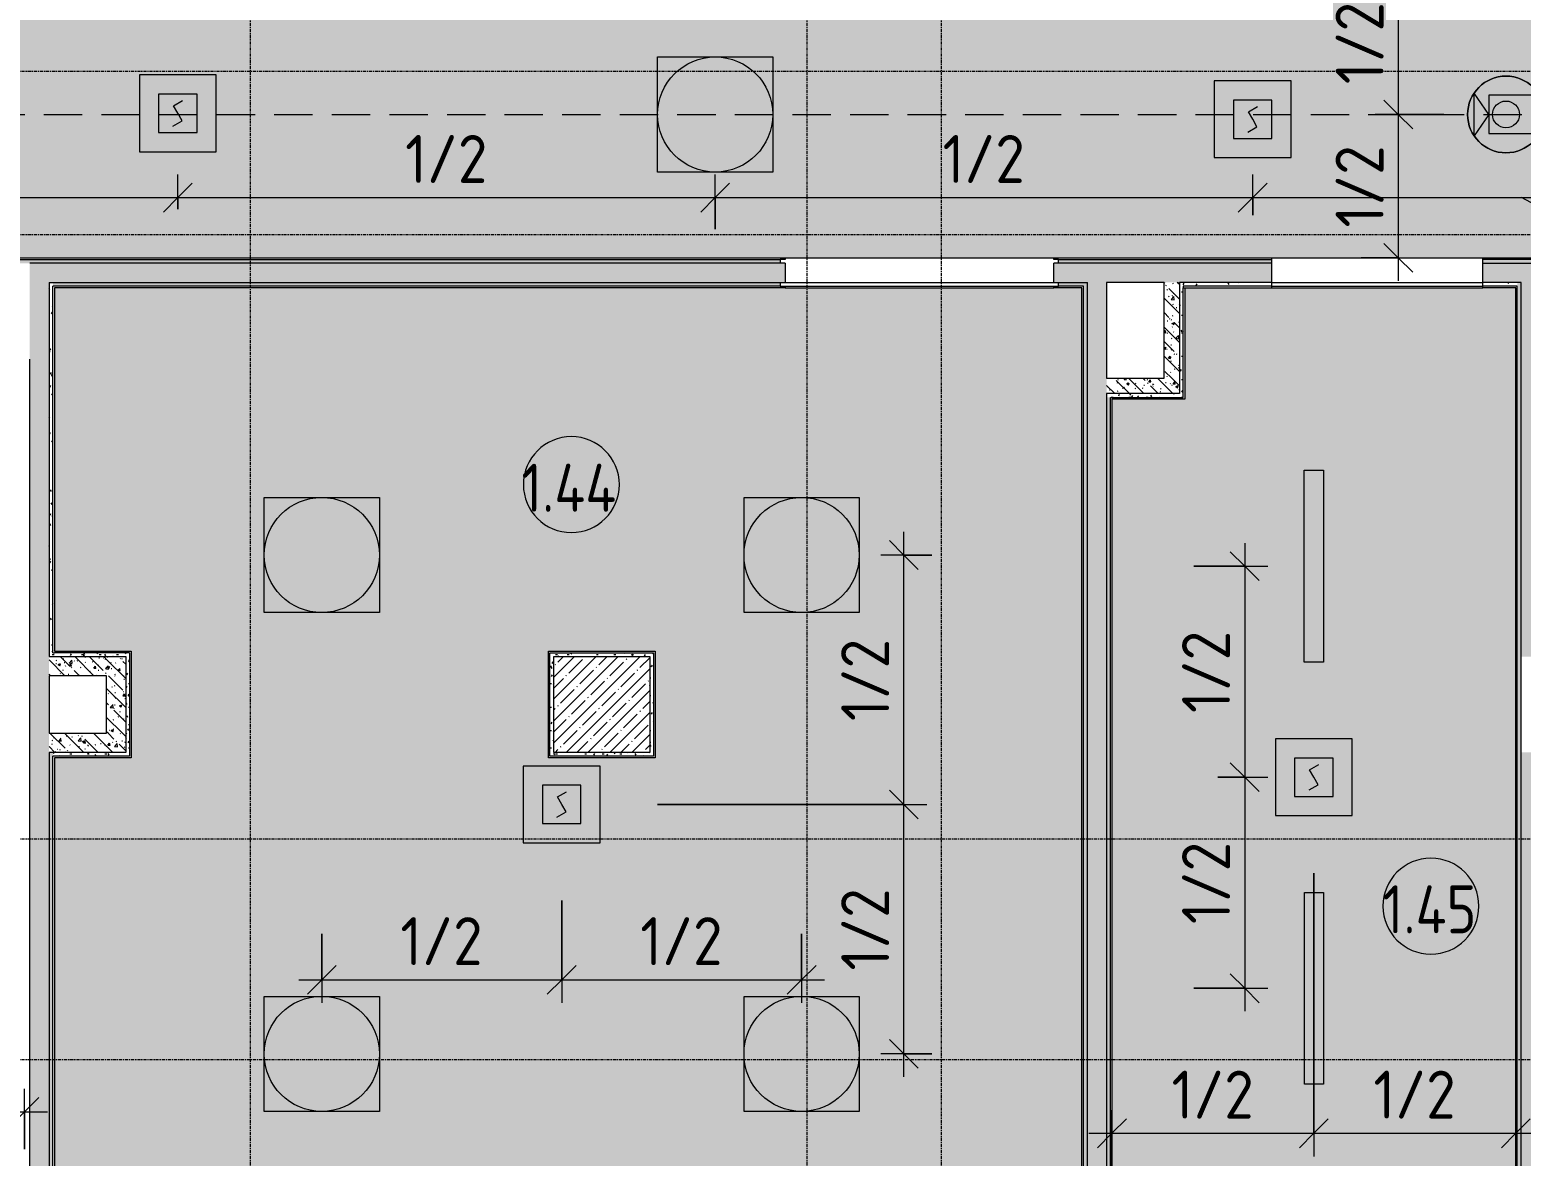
# Model space of a CAD drawing. Header units: millimetres. Extents: x 35928 to 232966, y -8553 to 29000.
# Drawn here: x 70810 to 78580, y 16496 to 22366 of the extents above; entities that cross this region are included whole.
import ezdxf

# ---------------------------------------------------------------- set-up
doc = ezdxf.new("R2010")
doc.units = ezdxf.units.MM
doc.linetypes.add('ADSK_Штрих_ш2 п1', pattern=[300, 200, -100])
doc.linetypes.add('Осевая', pattern=[31.75, 6.35, -4.7625, 15.875, -4.7625])
for name, color, linetype, lineweight in [('A-ANNO-DIMS', 7, 'Continuous', 9), ('A-ANNO-DIMS-100', 7, 'Continuous', 9), ('A-ANNO-NOTE', 7, 'Continuous', 9), ('A-AREA-IDEN', 7, 'Continuous', 9), ('A-DETL-2', 7, 'ADSK_Штрих_ш2 п1', 9), ('A-WALL', 7, 'Continuous', 9), ('I-WALL', 7, 'Continuous', 9), ('Q-SPCQ', 7, 'Continuous', 9), ('S-COLS', 7, 'Continuous', 9), ('Оси-2', 7, 'Осевая', 9)]:
    doc.layers.add(name, color=color, linetype=linetype, lineweight=lineweight)
for name, color, linetype, lineweight, true_color in [('A-CLNG-1', 7, 'Continuous', 9, 0xeaeaea), ('A-WALL-1', 7, 'Continuous', 9, 0x3c3c3c), ('A-WALL-FNSH-1', 7, 'Continuous', 9, 0x3c3c3c), ('I-WALL-1', 7, 'Continuous', 9, 0x535353), ('Q-SPCQ-3', 7, 'Continuous', 9, 0x008040), ('Q-SPCQ-4', 1, 'Continuous', 9, 0xff0000), ('S-COLS-1', 9, 'Continuous', 9, 0x808080), ('S-COLS-2', 7, 'Continuous', 9, 0x3c3c3c)]:
    doc.layers.add(name, color=color, linetype=linetype, lineweight=lineweight, true_color=true_color)
doc.layers.add('A-CLNG-PATT-1', color=7, linetype='Continuous', lineweight=9, transparency=1)
doc.styles.add('GOST Common', font='GOST_Common.ttf', dxfattribs={"width": 0.9, "height": 250})
doc.styles.add('ISOCPEUR', font='isocpeur.ttf', dxfattribs={"width": 0.9, "height": 250})
doc.dimstyles.new('ISO-2_5_0_9К_БОЛЬШОЙ', dxfattribs={"dimscale": 304.8, "dimtxt": 248.995294, "dimasz": 0.492126, "dimexe": 0.393701, "dimexo": 0.984252, "dimgap": 0, "dimtad": 1, "dimdec": 0, "dimrnd": 10, "dimzin": 0, "dimdsep": 46, "dimtxsty": 'ISOCPEUR', "dimblk1": 'OBLIQUE', "dimblk2": 'OBLIQUE', "dimsah": 1, "dimcen": 0.09, "dimdle": 0.393701, "dimazin": 0, "dimtfac": 1, "dimtdec": 4, "dimtix": 1, "dimtmove": 0, "dimatfit": 3, "dimfxl": 1, "dimtvp": 1, "dimtolj": 1, "dimtzin": 0, "dimarcsym": 2})
doc.dimstyles.new('ISO-2_5_0_9К_БОЛЬШОЙ_1', dxfattribs={"dimscale": 304.8, "dimtxt": 248.995294, "dimasz": 0.492126, "dimexe": 0.393701, "dimexo": 0.984252, "dimgap": 0, "dimtad": 1, "dimdec": 0, "dimrnd": 10, "dimzin": 0, "dimdsep": 46, "dimtxsty": 'ISOCPEUR', "dimblk1": 'OBLIQUE', "dimblk2": 'OBLIQUE', "dimsah": 1, "dimcen": 0.09, "dimdle": 0.393701, "dimazin": 0, "dimtfac": 1, "dimtdec": 4, "dimtix": 1, "dimtmove": 1, "dimatfit": 3, "dimfxl": 1, "dimtvp": 1, "dimtolj": 1, "dimtzin": 0, "dimarcsym": 2})
pattern_1 = [(135, (0, 0), (-75.43415, -75.43415), [106.68, -17.78, 3.556, -17.78]), (135, (0, 75.39), (-75.43415, -75.43415), []), (50, (0, 0), (127.52922, -11.15758), [13.335, -146.685]), (355, (0, 0), (-24.66966, 133.74002), [10.668, -117.348]), (100.451, (10.63, -0.93), (102.85973, 122.58178), [11.333, -124.663]), (46.184, (0, 35.56), (189.75516, -29.43036), [20.002, -220.027]), (96.636, (15.81, 33.1), (166.1822, 173.1996), [17, -186.995]), (351.184, (0, 35.56), (166.18393, 173.19757), [16.002, -176.022]), (21, (17.78, 26.67), (106.13027, -71.58603), [13.335, -146.685]), (326, (17.78, 26.67), (43.26188, 128.93175), [10.668, -117.348]), (71.451, (26.62, 20.7), (149.39198, 57.34505), [11.333, -124.663]), (37.5, (0, 0), (2.162228, 59.188357), [3.353, -112.573, 3.353, -115.773, -117.792]), (37.5, (0, 0), (2.162228, 59.188357), [-235.052, 3.353, -114.44]), (7.5, (0, 0), (46.773857, 70.12615), [3.353, -64.567, 3.353, -109.906, -44.894]), (7.5, (0, 0), (46.773857, 70.12615), [-181.178, 3.353, -41.542]), (327.5, (-39.65, 0), (94.91367, -4.010093), [3.353, -41.097, 3.353, -135.331, -184.023]), (327.5, (-39.65, 0), (94.91367, -4.010093), [-183.134, 3.353, -180.67]), (317.5, (-57.43, 0), (103.69057, 17.79882), [3.353, -54.432, 3.353, -88.748, -130.683]), (317.5, (-57.43, 0), (103.69057, 17.79882), [-149.885, 3.353, -127.33])]
pattern_2 = [(0, (0, 0), (121.92, 30.48), [10.058, -81.382, 10.058, -81.382, -487.68]), (0, (0, 0), (121.92, 30.48), [-182.88, 10.058, -172.822, 10.058, -81.382, -213.36]), (0, (0, 0), (121.92, 30.48), [-457.2, 10.058, -50.902, 10.058, -142.342]), (120, (45.72, 15.24), (-87.356454, 90.345817), [10.058, -81.382, 10.058, -81.382, -487.68]), (120, (45.72, 15.24), (-87.356454, 90.345817), [-182.88, 10.058, -172.822, 10.058, -81.382, -213.36]), (120, (45.72, 15.24), (-87.356454, 90.345817), [-457.2, 10.058, -50.902, 10.058, -142.342]), (240, (60.96, 76.2), (-34.563546, -120.825817), [10.058, -81.382, 10.058, -81.382, -487.68]), (240, (60.96, 76.2), (-34.563546, -120.825817), [-182.88, 10.058, -172.822, 10.058, -81.382, -213.36]), (240, (60.96, 76.2), (-34.563546, -120.825817), [-457.2, 10.058, -50.902, 10.058, -142.342])]

# ---------------------------------------------------------------- blocks, each defined once
blk = doc.blocks.new('BSC_Колонна _Прямоугольная - 500х500-V34-Сводный план потолков 1 этажа в осях 12-23')
at = {"layer": 'S-COLS-1'}
h = blk.add_hatch(dxfattribs=at)
h.set_pattern_fill('FP_48', color=256, style=0, pattern_type=2)
h.set_pattern_definition([(45, (-73790, -18850), (-57.02463, 57.02463), []), (45, (-73732.975, -18850), (-57.02463, 57.02463), [100.806, -20.161, 3.353, -16.808])])
h.paths.add_polyline_path([(-250, -250), (250, -250), (250, 250), (-250, 250)])
at = {"layer": 'S-COLS-2'}
for p, q in [((-250, 250), (250, 250)), ((-250, -250), (-250, 250)), ((250, 250), (250, -250)), ((250, -250), (-250, -250))]:
    blk.add_line(p, q, dxfattribs=at)
blk = doc.blocks.new('Видеокамера - Желтый-V47-Сводный план потолков 1 этажа в осях 12-23')
at = {"layer": 'Q-SPCQ-3'}
for p, q in [((89, 100), (-151, 100)), ((-151, 100), (-151, -100)), ((89, 0), (166.6, 110.7)), ((89, -100), (89, 100)), ((166.6, 110.7), (166.6, -110.7)), ((89, 0), (166.6, -110.7)), ((-151, -100), (89, -100))]:
    blk.add_line(p, q, dxfattribs=at)
for radius in [200, 70]:
    blk.add_circle((0, 0), radius, dxfattribs=at)
for start, end in [(0, 180), (180, 360)]:
    blk.add_arc((0, 0), 200, start, end, dxfattribs=at)
blk = doc.blocks.new('Извещатель потолочный - Монтируемые на перекрытии-30363648-Сводный план потолков 1 этажа в осях 12-23')
at = {"layer": 'Q-SPCQ'}
for p, q in [((-300, 300), (-300, -100)), ((100, 300), (-300, 300)), ((100, -100), (100, 300)), ((0, 200), (-200, 200)), ((-200, 200), (-200, 0)), ((-122.5, 139), (-74.9, 166.5)), ((0, 0), (0, 200)), ((-100, 100), (-122.5, 139)), ((-77.5, 61), (-100, 100)), ((-200, 0), (0, 0)), ((-125.1, 33.5), (-77.5, 61)), ((-300, -100), (100, -100))]:
    blk.add_line(p, q, dxfattribs=at)
blk = doc.blocks.new('DIMBLOCK41-Сводный план потолков 1 этажа в осях 12-23')
at = {"layer": 'A-ANNO-DIMS-100'}
for p, q in [((77939.6, 22792), (77939.6, 21925)), ((77745.7, 22672), (78059.6, 22672)), ((77939.6, 22672), (77745.7, 22672)), ((78177.5, 21925), (77819.6, 21925)), ((77939.6, 21925), (78177.5, 21925))]:
    blk.add_line(p, q, dxfattribs=at)
at = {"layer": 'A-ANNO-DIMS-100', "lineweight": 20}
for p, q in [((77939.6, 22672), (77864.6, 22747)), ((77939.6, 22672), (78014.6, 22597)), ((77939.6, 21925), (77864.6, 22000)), ((77939.6, 21925), (78014.6, 21850))]:
    blk.add_line(p, q, dxfattribs=at)
at = {"layer": 'A-ANNO-DIMS-100', "color": 0, "insert": (77613, 22083), "char_height": 250, "width": 517.144, "attachment_point": 1, "rotation": 90, "line_spacing_factor": 1.149209, "style": 'ISOCPEUR'}
blk.add_mtext('1/2', dxfattribs=at)
blk = doc.blocks.new('_Oblique')
at = {"color": 0, "linetype": 'ByBlock', "lineweight": -2}
blk.add_line((-0.5, -0.5), (0.5, 0.5), dxfattribs=at)
blk = doc.blocks.new('DIMBLOCK42-Сводный план потолков 1 этажа в осях 12-23')
at = {"layer": 'A-ANNO-DIMS-100', "lineweight": 20}
for p, q in [((77939.6, 21925), (77864.6, 22000)), ((77939.6, 21925), (78014.6, 21850)), ((77939.6, 21178), (77864.6, 21253)), ((77939.6, 21178), (78014.6, 21103))]:
    blk.add_line(p, q, dxfattribs=at)
at = {"layer": 'A-ANNO-DIMS-100'}
for p, q in [((78177.5, 21925), (77819.6, 21925)), ((77939.6, 21925), (77939.6, 21058)), ((77939.6, 21925), (78177.5, 21925)), ((77745.7, 21178), (78059.6, 21178)), ((77939.6, 21178), (77745.7, 21178))]:
    blk.add_line(p, q, dxfattribs=at)
at = {"layer": 'A-ANNO-DIMS-100', "color": 0, "insert": (77613, 21336), "char_height": 250, "width": 517.144, "attachment_point": 1, "rotation": 90, "line_spacing_factor": 1.149209, "style": 'ISOCPEUR'}
blk.add_mtext('1/2', dxfattribs=at)
blk = doc.blocks.new('Марка_Помещения - Номер-25198446-Сводный план потолков 1 этажа в осях 12-23')
at = {"layer": 'A-AREA-IDEN'}
for start, end in [(360, 180), (180, 360)]:
    blk.add_arc((0, 0), 2.5, start, end, dxfattribs=at)
blk = doc.blocks.new('DIMBLOCK114-Сводный план потолков 1 этажа в осях 12-23')
at = {"layer": 'A-ANNO-DIMS-100'}
for p, q in [((68781, 21328), (68781, 21611.6)), ((71581, 21431), (71581, 21611.6)), ((68661, 21491.6), (71581, 21491.6)), ((68781, 21491.6), (68781, 21328)), ((71581, 21491.6), (71581, 21431))]:
    blk.add_line(p, q, dxfattribs=at)
at = {"layer": 'A-ANNO-DIMS-100', "lineweight": 20}
for p, q in [((68781, 21491.6), (68856, 21566.6)), ((71581, 21491.6), (71656, 21566.6)), ((68781, 21491.6), (68706, 21416.6)), ((71581, 21491.6), (71506, 21416.6))]:
    blk.add_line(p, q, dxfattribs=at)
at = {"layer": 'A-ANNO-DIMS-100', "color": 0, "insert": (69965.5, 21818.2), "char_height": 250, "width": 517.144, "attachment_point": 1, "line_spacing_factor": 1.149209, "style": 'ISOCPEUR'}
blk.add_mtext('1/2', dxfattribs=at)
blk = doc.blocks.new('DIMBLOCK115-Сводный план потолков 1 этажа в осях 12-23')
at = {"layer": 'A-ANNO-DIMS-100'}
for p, q in [((71581, 21431), (71581, 21611.6)), ((74381, 21327.5), (74381, 21611.6)), ((71581, 21491.6), (74501, 21491.6)), ((71581, 21491.6), (71581, 21431)), ((74381, 21491.6), (74381, 21327.5))]:
    blk.add_line(p, q, dxfattribs=at)
at = {"layer": 'A-ANNO-DIMS-100', "lineweight": 20}
for p, q in [((71581, 21491.6), (71656, 21566.6)), ((74381, 21491.6), (74456, 21566.6)), ((71581, 21491.6), (71506, 21416.6)), ((74381, 21491.6), (74306, 21416.6))]:
    blk.add_line(p, q, dxfattribs=at)
at = {"layer": 'A-ANNO-DIMS-100', "color": 0, "insert": (72765.5, 21818.2), "char_height": 250, "width": 517.144, "attachment_point": 1, "line_spacing_factor": 1.149209, "style": 'ISOCPEUR'}
blk.add_mtext('1/2', dxfattribs=at)
blk = doc.blocks.new('DIMBLOCK116-Сводный план потолков 1 этажа в осях 12-23')
at = {"layer": 'A-ANNO-DIMS-100'}
for p, q in [((74381, 21327.5), (74381, 21611.6)), ((77181, 21400), (77181, 21611.6)), ((74261, 21491.6), (77181, 21491.6)), ((74381, 21491.6), (74381, 21327.5)), ((77181, 21491.6), (77181, 21400))]:
    blk.add_line(p, q, dxfattribs=at)
at = {"layer": 'A-ANNO-DIMS-100', "lineweight": 20}
for p, q in [((74381, 21491.6), (74456, 21566.6)), ((77181, 21491.6), (77256, 21566.6)), ((74381, 21491.6), (74306, 21416.6)), ((77181, 21491.6), (77106, 21416.6))]:
    blk.add_line(p, q, dxfattribs=at)
at = {"layer": 'A-ANNO-DIMS-100', "color": 0, "insert": (75565.5, 21818.2), "char_height": 250, "width": 517.144, "attachment_point": 1, "line_spacing_factor": 1.149209, "style": 'ISOCPEUR'}
blk.add_mtext('1/2', dxfattribs=at)
blk = doc.blocks.new('DIMBLOCK117-Сводный план потолков 1 этажа в осях 12-23')
at = {"layer": 'A-ANNO-DIMS-100'}
for p, q in [((77181, 21400), (77181, 21611.6)), ((79981, 21327.5), (79981, 21611.6)), ((77181, 21491.6), (80101, 21491.6)), ((77181, 21491.6), (77181, 21400)), ((79491.1, 21009.9), (78581, 21491.6)), ((79981, 21491.6), (79981, 21327.5)), ((80022.1, 21009.9), (79491.1, 21009.9))]:
    blk.add_line(p, q, dxfattribs=at)
at = {"layer": 'A-ANNO-DIMS-100', "lineweight": 20}
for p, q in [((77181, 21491.6), (77256, 21566.6)), ((79981, 21491.6), (80056, 21566.6)), ((77181, 21491.6), (77106, 21416.6)), ((79981, 21491.6), (79906, 21416.6))]:
    blk.add_line(p, q, dxfattribs=at)
at = {"layer": 'A-ANNO-DIMS-100', "color": 0, "insert": (79591.1, 21336.5), "char_height": 250, "width": 517.144, "attachment_point": 1, "line_spacing_factor": 1.149209, "style": 'ISOCPEUR'}
blk.add_mtext('1/2', dxfattribs=at)
blk = doc.blocks.new('DIMBLOCK136-Сводный план потолков 1 этажа в осях 12-23')
at = {"layer": 'A-ANNO-DIMS-100'}
for p, q in [((69672.5, 17771), (69672.5, 16607)), ((69672.5, 16727), (69672.5, 17771)), ((70782, 16533.1), (70782, 16847)), ((69672.5, 16727), (70902, 16727)), ((70782, 16727), (70782, 16533.1))]:
    blk.add_line(p, q, dxfattribs=at)
at = {"layer": 'A-ANNO-DIMS-100', "lineweight": 20}
for p, q in [((69672.5, 16727), (69747.5, 16802)), ((70782, 16727), (70857, 16802)), ((69672.5, 16727), (69597.5, 16652)), ((70782, 16727), (70707, 16652))]:
    blk.add_line(p, q, dxfattribs=at)
at = {"layer": 'A-ANNO-DIMS-100', "color": 0, "insert": (70011.8, 17053.7), "char_height": 250, "width": 517.144, "attachment_point": 1, "line_spacing_factor": 1.149209, "style": 'ISOCPEUR'}
blk.add_mtext('1/2', dxfattribs=at)
blk = doc.blocks.new('DIMBLOCK139-Сводный план потолков 1 этажа в осях 12-23')
at = {"layer": 'A-ANNO-DIMS-100'}
for p, q in [((73581, 17829), (73581, 17295.1)), ((73581, 17415.1), (73581, 17829)), ((72331, 17654.4), (72331, 17295.1)), ((72331, 17415.1), (72331, 17654.4)), ((72211, 17415.1), (73581, 17415.1))]:
    blk.add_line(p, q, dxfattribs=at)
at = {"layer": 'A-ANNO-DIMS-100', "lineweight": 20}
for p, q in [((72331, 17415.1), (72406, 17490.1)), ((73581, 17415.1), (73656, 17490.1)), ((72331, 17415.1), (72256, 17340.1)), ((73581, 17415.1), (73506, 17340.1))]:
    blk.add_line(p, q, dxfattribs=at)
at = {"layer": 'A-ANNO-DIMS-100', "color": 0, "insert": (72740.5, 17741.7), "char_height": 250, "width": 517.144, "attachment_point": 1, "line_spacing_factor": 1.149209, "style": 'ISOCPEUR'}
blk.add_mtext('1/2', dxfattribs=at)
blk = doc.blocks.new('DIMBLOCK140-Сводный план потолков 1 этажа в осях 12-23')
at = {"layer": 'A-ANNO-DIMS-100'}
for p, q in [((73581, 17829), (73581, 17295.1)), ((73581, 17415.1), (73581, 17829)), ((74831, 17654.4), (74831, 17295.1)), ((74831, 17415.1), (74831, 17654.4)), ((73581, 17415.1), (74951, 17415.1))]:
    blk.add_line(p, q, dxfattribs=at)
at = {"layer": 'A-ANNO-DIMS-100', "lineweight": 20}
for p, q in [((73581, 17415.1), (73656, 17490.1)), ((74831, 17415.1), (74906, 17490.1)), ((73581, 17415.1), (73506, 17340.1)), ((74831, 17415.1), (74756, 17340.1))]:
    blk.add_line(p, q, dxfattribs=at)
at = {"layer": 'A-ANNO-DIMS-100', "color": 0, "insert": (73990.5, 17741.7), "char_height": 250, "width": 517.144, "attachment_point": 1, "line_spacing_factor": 1.149209, "style": 'ISOCPEUR'}
blk.add_mtext('1/2', dxfattribs=at)
blk = doc.blocks.new('DIMBLOCK141-Сводный план потолков 1 этажа в осях 12-23')
at = {"layer": 'A-ANNO-DIMS-100', "lineweight": 20}
for p, q in [((75363.7, 18329), (75288.7, 18404)), ((75363.7, 18329), (75438.7, 18254)), ((75363.7, 17029), (75288.7, 17104)), ((75363.7, 17029), (75438.7, 16954))]:
    blk.add_line(p, q, dxfattribs=at)
at = {"layer": 'A-ANNO-DIMS-100'}
for p, q in [((74081, 18329), (75483.7, 18329)), ((75363.7, 18329), (74081, 18329)), ((75363.7, 16909), (75363.7, 18329)), ((75509.3, 17029), (75243.7, 17029)), ((75363.7, 17029), (75509.3, 17029))]:
    blk.add_line(p, q, dxfattribs=at)
at = {"layer": 'A-ANNO-DIMS-100', "color": 0, "insert": (75037, 17463.5), "char_height": 250, "width": 517.144, "attachment_point": 1, "rotation": 90, "line_spacing_factor": 1.149209, "style": 'ISOCPEUR'}
blk.add_mtext('1/2', dxfattribs=at)
blk = doc.blocks.new('DIMBLOCK142-Сводный план потолков 1 этажа в осях 12-23')
at = {"layer": 'A-ANNO-DIMS-100'}
for p, q in [((75363.7, 18329), (75363.7, 19749)), ((75509.3, 19629), (75243.7, 19629)), ((75363.7, 19629), (75509.3, 19629)), ((74081, 18329), (75483.7, 18329)), ((75363.7, 18329), (74081, 18329))]:
    blk.add_line(p, q, dxfattribs=at)
at = {"layer": 'A-ANNO-DIMS-100', "lineweight": 20}
for p, q in [((75363.7, 19629), (75288.7, 19704)), ((75363.7, 19629), (75438.7, 19554)), ((75363.7, 18329), (75288.7, 18404)), ((75363.7, 18329), (75438.7, 18254))]:
    blk.add_line(p, q, dxfattribs=at)
at = {"layer": 'A-ANNO-DIMS-100', "color": 0, "insert": (75037, 18763.5), "char_height": 250, "width": 517.144, "attachment_point": 1, "rotation": 90, "line_spacing_factor": 1.149209, "style": 'ISOCPEUR'}
blk.add_mtext('1/2', dxfattribs=at)
blk = doc.blocks.new('DIMBLOCK143-Сводный план потолков 1 этажа в осях 12-23')
at = {"layer": 'A-ANNO-DIMS-100'}
for p, q in [((77139.6, 19691), (77139.6, 18471)), ((76874.4, 19571), (77259.6, 19571)), ((77139.6, 19571), (76874.4, 19571)), ((76999.8, 18471), (77259.6, 18471)), ((77139.6, 18471), (76999.8, 18471))]:
    blk.add_line(p, q, dxfattribs=at)
at = {"layer": 'A-ANNO-DIMS-100', "lineweight": 20}
for p, q in [((77139.6, 19571), (77064.6, 19646)), ((77139.6, 19571), (77214.6, 19496)), ((77139.6, 18471), (77064.6, 18546)), ((77139.6, 18471), (77214.6, 18396))]:
    blk.add_line(p, q, dxfattribs=at)
at = {"layer": 'A-ANNO-DIMS-100', "color": 0, "insert": (76813, 18805.5), "char_height": 250, "width": 517.144, "attachment_point": 1, "rotation": 90, "line_spacing_factor": 1.149209, "style": 'ISOCPEUR'}
blk.add_mtext('1/2', dxfattribs=at)
blk = doc.blocks.new('DIMBLOCK144-Сводный план потолков 1 этажа в осях 12-23')
at = {"layer": 'A-ANNO-DIMS-100', "lineweight": 20}
for p, q in [((77139.6, 18471), (77064.6, 18546)), ((77139.6, 18471), (77214.6, 18396)), ((77139.6, 17371), (77064.6, 17446)), ((77139.6, 17371), (77214.6, 17296))]:
    blk.add_line(p, q, dxfattribs=at)
at = {"layer": 'A-ANNO-DIMS-100'}
for p, q in [((76999.8, 18471), (77259.6, 18471)), ((77139.6, 18471), (76999.8, 18471)), ((77139.6, 18471), (77139.6, 17251)), ((76874.9, 17371), (77259.6, 17371)), ((77139.6, 17371), (76874.9, 17371))]:
    blk.add_line(p, q, dxfattribs=at)
at = {"layer": 'A-ANNO-DIMS-100', "color": 0, "insert": (76813, 17705.5), "char_height": 250, "width": 517.144, "attachment_point": 1, "rotation": 90, "line_spacing_factor": 1.149209, "style": 'ISOCPEUR'}
blk.add_mtext('1/2', dxfattribs=at)
blk = doc.blocks.new('DIMBLOCK145-Сводный план потолков 1 этажа в осях 12-23')
at = {"layer": 'A-ANNO-DIMS-100'}
for p, q in [((77499.8, 17971), (77499.8, 16495.1)), ((77499.8, 16615.1), (77499.8, 17971)), ((76447.8, 16421.2), (76447.8, 16735.1)), ((76327.8, 16615.1), (77499.8, 16615.1)), ((76447.8, 16615.1), (76447.8, 16421.2))]:
    blk.add_line(p, q, dxfattribs=at)
at = {"layer": 'A-ANNO-DIMS-100', "lineweight": 20}
for p, q in [((76447.8, 16615.1), (76522.8, 16690.1)), ((77499.8, 16615.1), (77574.8, 16690.1)), ((76447.8, 16615.1), (76372.8, 16540.1)), ((77499.8, 16615.1), (77424.8, 16540.1))]:
    blk.add_line(p, q, dxfattribs=at)
at = {"layer": 'A-ANNO-DIMS-100', "color": 0, "insert": (76758.3, 16941.7), "char_height": 250, "width": 517.144, "attachment_point": 1, "line_spacing_factor": 1.149209, "style": 'ISOCPEUR'}
blk.add_mtext('1/2', dxfattribs=at)
blk = doc.blocks.new('DIMBLOCK146-Сводный план потолков 1 этажа в осях 12-23')
at = {"layer": 'A-ANNO-DIMS-100'}
for p, q in [((77499.8, 17971), (77499.8, 16495.1)), ((77499.8, 16615.1), (77499.8, 17971)), ((78551.8, 16421.2), (78551.8, 16735.1)), ((77499.8, 16615.1), (78671.8, 16615.1)), ((78551.8, 16615.1), (78551.8, 16421.2))]:
    blk.add_line(p, q, dxfattribs=at)
at = {"layer": 'A-ANNO-DIMS-100', "lineweight": 20}
for p, q in [((77499.8, 16615.1), (77574.8, 16690.1)), ((78551.8, 16615.1), (78626.8, 16690.1)), ((77499.8, 16615.1), (77424.8, 16540.1)), ((78551.8, 16615.1), (78476.8, 16540.1))]:
    blk.add_line(p, q, dxfattribs=at)
at = {"layer": 'A-ANNO-DIMS-100', "color": 0, "insert": (77810.3, 16941.7), "char_height": 250, "width": 517.144, "attachment_point": 1, "line_spacing_factor": 1.149209, "style": 'ISOCPEUR'}
blk.add_mtext('1/2', dxfattribs=at)

msp = doc.modelspace()

# ---------------------------------------------------------------- hatches: boundary and pattern name
at = {"layer": 'A-CLNG-PATT-1'}
h = msp.add_hatch(color=256, dxfattribs=at)
h.paths.add_polyline_path([(81902.3, 20178), (83295.5, 20178), (83295.5, 20188), (83315.5, 20188), (83315.5, 20178), (84490.7, 20178), (84490.7, 21652), (82302, 21652), (82302, 22672), (68282, 22672), (68282, 25864.5), (68266.1, 25822.6), (68238.7, 25782.9), (68202.6, 25750.9), (68159.9, 25728.5), (68113.1, 25717), (68064.9, 25717), (68018.1, 25728.5), (67975.4, 25750.9), (67939.3, 25782.9), (67911.9, 25822.6), (67894.8, 25867.6), (67889, 25915.5), (67894.8, 25963.4), (67911.9, 26008.4), (67939.3, 26048.1), (67975.4, 26080.1), (68018.1, 26102.5), (68064.9, 26114), (68113.1, 26114), (68159.9, 26102.5), (68202.6, 26080.1), (68238.7, 26048.1), (68266.1, 26008.4), (68282, 25966.5), (68282, 26852), (68202, 26852), (68202, 26860), (67111, 26860), (67110, 26852), (66788, 26852), (66788, 26472), (66132, 26472), (66132, 26859), (60788, 26859), (60788, 26472), (60132, 26472), (60132, 26852), (57578, 26852), (57578, 25558), (57958, 25558), (57958, 24978), (58130, 24978), (58130, 24970), (66788, 24970.5), (66788, 22672), (66288, 22672), (66288, 21178), (78707.8, 21178), (78707.8, 20178), (81730, 20178)])
h.paths.add_polyline_path([(78700.8, 21925), (78695, 21877.1), (78677.9, 21832.1), (78650.5, 21792.4), (78614.4, 21760.4), (78571.7, 21738), (78524.9, 21726.5), (78476.7, 21726.5), (78429.9, 21738), (78387.2, 21760.4), (78351.1, 21792.4), (78323.7, 21832.1), (78306.6, 21877.1), (78300.8, 21925), (78306.6, 21972.9), (78323.7, 22017.9), (78351.1, 22057.6), (78387.2, 22089.6), (78429.9, 22112), (78476.7, 22123.5), (78524.9, 22123.5), (78571.7, 22112), (78614.4, 22089.6), (78650.5, 22057.6), (78677.9, 22017.9), (78695, 21972.9), (78697.2, 21954.9)])
h.paths.add_polyline_path([(78876.7, 21726.5), (78829.9, 21738), (78787.2, 21760.4), (78751.1, 21792.4), (78723.7, 21832.1), (78706.6, 21877.1), (78700.8, 21925), (78706.6, 21972.9), (78723.7, 22017.9), (78751.1, 22057.6), (78787.2, 22089.6), (78829.9, 22112), (78876.7, 22123.5), (78924.9, 22123.5), (78971.7, 22112), (79014.4, 22089.6), (79050.5, 22057.6), (79077.9, 22017.9), (79095, 21972.9), (79100.8, 21925), (79095, 21877.1), (79077.9, 21832.1), (79050.5, 21792.4), (79014.4, 21760.4), (78971.7, 21738), (78924.9, 21726.5)])
h = msp.add_hatch(color=256, dxfattribs=at)
h.paths.add_polyline_path([(84380, 20178), (84490.7, 20178), (84490.7, 21652), (82302, 21652), (82302, 22672), (68282, 22672), (68282, 26852), (68202, 26852), (68202, 26860), (67111, 26860), (67110, 26852), (66788, 26852), (66788, 26472), (66132, 26472), (66132, 26859), (60788, 26859), (60788, 26472), (60132, 26472), (60132, 26852), (57578, 26852), (57578, 25558), (57958, 25558), (57958, 24978), (58130, 24978), (58130, 24950), (60770, 24950), (60770, 24955), (61865, 24955), (61865, 24950), (61935, 24950), (61935, 24955), (63055, 24955), (63055, 24950), (63125, 24950), (63125, 24955), (64245, 24955), (64245, 24950), (64315, 24950), (64315, 24955), (65435, 24955), (65435, 24950), (65505, 24950), (65505, 24955), (66590, 24955), (66590, 24950), (66760, 24950), (66760, 24960), (66780, 24960), (66780, 24970.5), (66788, 24970.5), (66788, 22672), (66288, 22672), (66288, 21178), (78707.8, 21178), (78707.8, 20178), (83295.5, 20178), (83295.5, 20188), (83315.5, 20188), (83315.5, 20178), (83430, 20178)])
h.paths.add_polyline_path([(58130, 24810), (58140, 24810.4), (58140, 24850), (58130, 24850)])
h.paths.add_polyline_path([(60600, 24830), (60610, 24830), (60610, 24850), (60600, 24850)])
h = msp.add_hatch(color=256, dxfattribs=at)
h.paths.add_polyline_path([(76255, 15278), (76291.8, 15278), (76291.8, 21022), (70938, 21022), (70938, 19128), (71338, 19128), (71338, 18572), (70938, 18572), (70938, 15678), (74068, 15678), (74068.3, 15278), (76092.2, 15278)])
h.paths.add_polyline_path([(73521.5, 18572), (73512, 18572), (73512, 19128), (74068, 19128), (74068, 18572), (73540, 18572)])
msp.add_hatch(color=256, dxfattribs=at).paths.add_polyline_path([(78551.8, 15978), (78551.8, 21022), (76827.5, 21022), (76827.5, 20442), (76447.8, 20442), (76447.8, 15978), (77544.7, 15978)])
at = {"layer": 'I-WALL'}
h = msp.add_hatch(dxfattribs=at)
h.set_pattern_fill('FP_58', color=256, style=0, pattern_type=2)
h.set_pattern_definition(pattern_2)
h.paths.add_polyline_path([(78679.8, 21150), (78679.8, 21170), (78379.8, 21170), (78379.8, 21150), (78579.8, 21150)])
h.paths.add_polyline_path([(77279.8, 21150), (77279.8, 21170), (76169.8, 21170), (76169.8, 21150)])
h.paths.add_polyline_path([(74719.8, 21150), (74719.8, 21170), (70210, 21170), (70210, 21150), (74639.6, 21150)])
h.paths.add_polyline_path([(69060, 21150), (69060, 21170), (68295, 21170), (68295, 21150), (68829.5, 21150)])
h.paths.add_polyline_path([(67145, 21150), (67145, 21170), (66260, 21170), (66260, 21150)])
h = msp.add_hatch(dxfattribs=at)
h.set_pattern_fill('FP_22', color=256, style=0, pattern_type=2)
h.set_pattern_definition(pattern_1)
h.paths.add_polyline_path([(78379.8, 21050), (78579.8, 21050), (78579.8, 21150), (78379.8, 21150), (78379.8, 21142.5)])
h.paths.add_polyline_path([(77279.8, 21050), (77279.8, 21150), (76144.8, 21150), (76144.8, 21050), (76818.4, 21050)])
h.paths.add_polyline_path([(74744.8, 21050), (74744.8, 21150), (70810, 21150), (70810, 21050), (73187.1, 21050)])
h.paths.add_polyline_path([(70210, 21050), (70310, 21050), (70310, 21150), (70185, 21150), (70185, 21050)])
h.paths.add_polyline_path([(69085, 21050), (69085, 21150), (68270, 21150), (68270, 21050), (69060, 21050)])
h = msp.add_hatch(dxfattribs=at)
h.set_pattern_fill('FP_22', color=256, style=0, pattern_type=2)
h.set_pattern_definition(pattern_1)
h.paths.add_polyline_path([(78579.8, 15150), (78580, 15150.8), (78580, 15650), (78679.8, 15650), (78679.8, 18600), (78580, 18600), (78580, 19100), (78679.8, 19100), (78679.8, 21150), (78579.8, 21150), (78579.8, 15570.6)])
h = msp.add_hatch(dxfattribs=at)
h.set_pattern_fill('FP_22', color=256, style=0, pattern_type=2)
h.set_pattern_definition(pattern_1)
h.paths.add_polyline_path([(70910, 15570), (70910, 21050), (70810, 21050), (70810, 15570)])
h = msp.add_hatch(dxfattribs=at)
h.set_pattern_fill('FP_58', color=256, style=0, pattern_type=2)
h.set_pattern_definition(pattern_2)
h.paths.add_polyline_path([(70910, 19120), (70930, 19120), (70930, 21050), (70910, 21050), (70910, 19285.2)])
h = msp.add_hatch(dxfattribs=at)
h.set_pattern_fill('FP_58', color=256, style=0, pattern_type=2)
h.set_pattern_definition(pattern_2)
h.paths.add_polyline_path([(70930, 21030), (74719.8, 21030), (74719.8, 21050), (70930, 21050)])
h.paths.add_polyline_path([(76319.8, 21030), (76319.8, 21050), (76169.8, 21050), (76169.8, 21030), (76299.8, 21030)])
h = msp.add_hatch(dxfattribs=at)
h.set_pattern_fill('FP_58', color=256, style=0, pattern_type=2)
h.set_pattern_definition(pattern_2)
h.paths.add_polyline_path([(76319.8, 15270), (76319.8, 21030), (76299.8, 21030), (76299.8, 15270)])
h = msp.add_hatch(dxfattribs=at)
h.set_pattern_fill('FP_22', color=256, style=0, pattern_type=2)
h.set_pattern_definition(pattern_1)
h.paths.add_polyline_path([(76319.8, 15150), (76419.8, 15150), (76419.8, 21050), (76319.8, 21050), (76319.8, 15250)])
h = msp.add_hatch(dxfattribs=at)
h.set_pattern_fill('FP_22', color=256, style=0, pattern_type=2)
h.set_pattern_definition(pattern_1)
h.paths.add_polyline_path([(76799.5, 20550), (76799.5, 21050), (76719.5, 21050), (76719.5, 20550)])
h = msp.add_hatch(dxfattribs=at)
h.set_pattern_fill('FP_58', color=256, style=0, pattern_type=2)
h.set_pattern_definition(pattern_2)
h.paths.add_polyline_path([(78379.8, 21030), (78559.8, 21030), (78559.8, 21050), (78379.8, 21050)])
h.paths.add_polyline_path([(76799.5, 21030), (77279.8, 21030), (77279.8, 21050), (76799.5, 21050)])
h = msp.add_hatch(dxfattribs=at)
h.set_pattern_fill('FP_58', color=256, style=0, pattern_type=2)
h.set_pattern_definition(pattern_2)
h.paths.add_polyline_path([(76799.5, 20450), (76819.5, 20450), (76818.4, 21030), (76799.5, 21030), (76799.5, 20470)])
h = msp.add_hatch(dxfattribs=at)
h.set_pattern_fill('FP_58', color=256, style=0, pattern_type=2)
h.set_pattern_definition(pattern_2)
h.paths.add_polyline_path([(78579.8, 15970), (78579.8, 21050), (78559.8, 21050), (78559.8, 15970)])
h = msp.add_hatch(dxfattribs=at)
h.set_pattern_fill('FP_22', color=256, style=0, pattern_type=2)
h.set_pattern_definition(pattern_1)
h.paths.add_polyline_path([(76799.5, 20470), (76799.5, 20550), (76419.8, 20550), (76419.8, 20470)])
h = msp.add_hatch(dxfattribs=at)
h.set_pattern_fill('FP_58', color=256, style=0, pattern_type=2)
h.set_pattern_definition(pattern_2)
h.paths.add_polyline_path([(76439.8, 20450), (76799.5, 20450), (76799.5, 20470), (76419.8, 20470), (76419.8, 20450)])
h = msp.add_hatch(dxfattribs=at)
h.set_pattern_fill('FP_58', color=256, style=0, pattern_type=2)
h.set_pattern_definition(pattern_2)
h.paths.add_polyline_path([(76439.8, 15970), (76439.8, 20450), (76419.8, 20450), (76419.8, 15970)])
h = msp.add_hatch(dxfattribs=at)
h.set_pattern_fill('FP_58', color=256, style=0, pattern_type=2)
h.set_pattern_definition(pattern_2)
h.paths.add_polyline_path([(71008.3, 19100), (71310, 19100), (71310, 19120), (70910, 19120), (70910, 19100)])
h = msp.add_hatch(dxfattribs=at)
h.set_pattern_fill('FP_58', color=256, style=0, pattern_type=2)
h.set_pattern_definition(pattern_2)
h.paths.add_polyline_path([(71310, 18600), (71330, 18600), (71330, 19120), (71310, 19120), (71310, 19100)])
h = msp.add_hatch(dxfattribs=at)
h.set_pattern_fill('FP_58', color=256, style=0, pattern_type=2)
h.set_pattern_definition(pattern_2)
h.paths.add_polyline_path([(73540, 19100), (74040, 19100), (74040, 19120), (73520, 19120), (73520, 19100)])
h = msp.add_hatch(dxfattribs=at)
h.set_pattern_fill('FP_58', color=256, style=0, pattern_type=2)
h.set_pattern_definition(pattern_2)
h.paths.add_polyline_path([(74060, 18600), (74060, 19120), (74040, 19120), (74040, 18600)])
h = msp.add_hatch(dxfattribs=at)
h.set_pattern_fill('FP_22', color=256, style=0, pattern_type=2)
h.set_pattern_definition(pattern_1)
h.paths.add_polyline_path([(70910, 19000), (71210, 19000), (71210, 19100), (70910, 19100)])
h = msp.add_hatch(dxfattribs=at)
h.set_pattern_fill('FP_22', color=256, style=0, pattern_type=2)
h.set_pattern_definition(pattern_1)
h.paths.add_polyline_path([(71210, 18700), (71310, 18700), (71310, 19100), (71210, 19100), (71210, 19000)])
h = msp.add_hatch(dxfattribs=at)
h.set_pattern_fill('FP_58', color=256, style=0, pattern_type=2)
h.set_pattern_definition(pattern_2)
h.paths.add_polyline_path([(73520, 18580), (73540, 18580), (73540, 19100), (73520, 19100), (73520, 18600)])
h = msp.add_hatch(dxfattribs=at)
h.set_pattern_fill('FP_22', color=256, style=0, pattern_type=2)
h.set_pattern_definition(pattern_1)
h.paths.add_polyline_path([(71310, 18600), (71310, 18700), (70910, 18700), (70910, 18600), (71008.3, 18600)])
h = msp.add_hatch(dxfattribs=at)
h.set_pattern_fill('FP_58', color=256, style=0, pattern_type=2)
h.set_pattern_definition(pattern_2)
h.paths.add_polyline_path([(70930, 15670), (70930, 18600), (70910, 18600), (70910, 15670)])
h = msp.add_hatch(dxfattribs=at)
h.set_pattern_fill('FP_58', color=256, style=0, pattern_type=2)
h.set_pattern_definition(pattern_2)
h.paths.add_polyline_path([(71330, 18580), (71330, 18600), (70930, 18600), (70930, 18580), (71008.3, 18580)])
h = msp.add_hatch(dxfattribs=at)
h.set_pattern_fill('FP_58', color=256, style=0, pattern_type=2)
h.set_pattern_definition(pattern_2)
h.paths.add_polyline_path([(74060, 18580), (74060, 18600), (73540, 18600), (73540, 18580), (74040, 18580)])

# ---------------------------------------------------------------- linework, layer by layer
at = {"layer": 'A-ANNO-NOTE'}
for p, q in [((74081, 22225), (74681, 22225)), ((74081, 21625), (74081, 22225)), ((74681, 22225), (74681, 21625)), ((74681, 21625), (74081, 21625)), ((77449.8, 19071), (77449.8, 20071)), ((77449.8, 20071), (77549.8, 20071)), ((77549.8, 20071), (77549.8, 19071)), ((72031, 19929), (72631, 19929)), ((72031, 19329), (72031, 19929)), ((72631, 19929), (72631, 19329)), ((74531, 19929), (75131, 19929)), ((74531, 19329), (74531, 19929)), ((75131, 19929), (75131, 19329)), ((72631, 19329), (72031, 19329)), ((75131, 19329), (74531, 19329)), ((77549.8, 19071), (77449.8, 19071)), ((77450.3, 16871), (77450.3, 17871)), ((77450.3, 17871), (77550.3, 17871)), ((77550.3, 17871), (77550.3, 16871)), ((72031, 17329), (72631, 17329)), ((72031, 16729), (72031, 17329)), ((72631, 17329), (72631, 16729)), ((74531, 17329), (75131, 17329)), ((74531, 16729), (74531, 17329)), ((75131, 17329), (75131, 16729)), ((77550.3, 16871), (77450.3, 16871)), ((72631, 16729), (72031, 16729)), ((75131, 16729), (74531, 16729))]:
    msp.add_line(p, q, dxfattribs=at)
for centre in [(74381, 21925), (72331, 19629), (74831, 19629), (72331, 17029), (74831, 17029)]:
    msp.add_circle(centre, 300, dxfattribs=at)
at = {"layer": 'A-CLNG-1'}
msp.add_line((67377, 21178), (78707.8, 21178), dxfattribs=at)
at = {"layer": 'A-DETL-2'}
msp.add_line((68483.5, 21925.5), (81171, 21925.5), dxfattribs=at)
at = {"layer": 'A-WALL'}
for p, q in [((70210, 21170), (74719.8, 21170)), ((74744.8, 21150), (70810, 21150)), ((77279.8, 21150), (76144.8, 21150)), ((76169.8, 21170), (77279.8, 21170)), ((78679.8, 21170), (78379.8, 21170)), ((78379.8, 21150), (78679.8, 21150)), ((74719.8, 21030), (70930, 21030)), ((70930, 19120), (70930, 21030)), ((76299.8, 21030), (76169.8, 21030)), ((76299.8, 15270), (76299.8, 21030)), ((77279.8, 21030), (76819.5, 21030)), ((78559.8, 15970), (78559.8, 21030)), ((76439.8, 20450), (76799.5, 20450)), ((76439.8, 15970), (76439.8, 20450)), ((71330, 18580), (70930, 18580)), ((70930, 15670), (70930, 18580))]:
    msp.add_line(p, q, dxfattribs=at)
at = {"layer": 'A-WALL-1'}
for p, q in [((74719.8, 21170), (74719.8, 21150)), ((74744.8, 21150), (74744.8, 21050)), ((76144.8, 21050), (76144.8, 21150)), ((76169.8, 21150), (76169.8, 21170)), ((77279.8, 21170), (77279.8, 21030)), ((78379.8, 21030), (78379.8, 21170)), ((70910, 21050), (70910, 19100)), ((70910, 21050), (74744.8, 21050)), ((74719.8, 21050), (74719.8, 21030)), ((76144.8, 21050), (76319.8, 21050)), ((76169.8, 21030), (76169.8, 21050)), ((76319.8, 15250), (76319.8, 21050)), ((76419.8, 21050), (76419.8, 20550)), ((76719.5, 21050), (76419.8, 21050)), ((76719.5, 20550), (76719.5, 21050)), ((77279.8, 21050), (76799.5, 21050)), ((76799.5, 21050), (76799.5, 20470)), ((76819.5, 21030), (76819.5, 21022)), ((78579.8, 21050), (78379.8, 21050)), ((78559.8, 21030), (78379.8, 21030)), ((78579.8, 15950), (78579.8, 21050)), ((70810, 15650), (70810, 20650)), ((76419.8, 20550), (76719.5, 20550)), ((76419.8, 20470), (76419.8, 15950)), ((76799.5, 20470), (76419.8, 20470)), ((70930, 19120), (70938, 19120)), ((71330, 19120), (71330, 18580)), ((73520, 19120), (74060, 19120)), ((73520, 18580), (73520, 19120)), ((74060, 19120), (74060, 18580)), ((70910, 19100), (71310, 19100)), ((71310, 19100), (71310, 18600)), ((70910, 19000), (70910, 18700)), ((71210, 19000), (70910, 19000)), ((71210, 18700), (71210, 19000)), ((70910, 18700), (71210, 18700)), ((70910, 18600), (70910, 15650)), ((71310, 18600), (70910, 18600)), ((74060, 18580), (73520, 18580))]:
    msp.add_line(p, q, dxfattribs=at)
at = {"layer": 'A-WALL-FNSH-1'}
for p, q in [((74744.8, 21170), (74719.8, 21170)), ((74744.8, 21178), (74744.8, 21170)), ((76144.8, 21170), (76144.8, 21178)), ((76169.8, 21170), (76144.8, 21170)), ((77279.8, 21178), (77279.8, 21170)), ((78379.8, 21170), (78379.8, 21178)), ((74744.8, 21022), (70938, 21022)), ((70938, 21022), (70938, 19128)), ((74719.8, 21030), (74744.8, 21030)), ((74744.8, 21030), (74744.8, 21022)), ((76144.8, 21030), (76169.8, 21030)), ((76144.8, 21022), (76144.8, 21030)), ((76291.8, 21022), (76144.8, 21022)), ((76291.8, 15278), (76291.8, 21022)), ((76819.5, 20450), (76819.5, 21022)), ((76819.5, 21022), (77279.8, 21022)), ((76827.5, 21022), (76827.5, 20442)), ((77279.8, 21030), (77279.8, 21022)), ((78379.8, 21022), (78379.8, 21030)), ((78551.8, 21022), (78379.8, 21022)), ((78551.8, 15978), (78551.8, 21022)), ((76827.5, 20442), (76447.8, 20442)), ((76447.8, 20442), (76447.8, 15978)), ((76799.5, 20450), (76819.5, 20450)), ((70938, 19128), (71338, 19128)), ((71330, 19120), (70938, 19120)), ((71338, 19128), (71338, 18572)), ((73512, 19128), (74068, 19128)), ((73512, 18572), (73512, 19128)), ((74068, 19128), (74068, 18572)), ((71338, 18572), (70938, 18572)), ((70938, 18572), (70938, 15678)), ((74068, 18572), (73512, 18572))]:
    msp.add_line(p, q, dxfattribs=at)
at = {"layer": 'I-WALL-1'}
for p, q in [((74744.8, 21050), (76144.8, 21050)), ((74744.8, 21030), (76144.8, 21030)), ((74744.8, 21022), (76144.8, 21022)), ((77279.8, 21050), (78379.8, 21050)), ((77279.8, 21030), (78379.8, 21030)), ((77279.8, 21022), (78379.8, 21022))]:
    msp.add_line(p, q, dxfattribs=at)
at = {"layer": 'Оси-2'}
for p, q in [((75560, 593.7), (75560, 25078.1)), ((71960, 593.7), (71960, 24898.1)), ((74860, 593.7), (74860, 24898.1)), ((39228, 22150), (82300, 22150)), ((39228, 21300), (82300, 21300)), ((39228, 18150), (82300, 18150)), ((39228, 17000), (82300, 17000))]:
    msp.add_line(p, q, dxfattribs=at)

# ---------------------------------------------------------------- block references
at = {"layer": 'A-AREA-IDEN', "xscale": 99.99999999999993, "yscale": 99.99999999999993, "zscale": 99.99999999999993}
for p in [(73631.4, 19996.1), (78109.6, 17798.9)]:
    msp.add_blockref('Марка_Помещения - Номер-25198446-Сводный план потолков 1 этажа в осях 12-23', p, dxfattribs=at)
at = {"layer": 'Q-SPCQ-3', "rotation": 180}
msp.add_blockref('Видеокамера - Желтый-V47-Сводный план потолков 1 этажа в осях 12-23', (78500.8, 21925), dxfattribs=at)
at = {"layer": 'Q-SPCQ-4'}
for p in [(71681, 21831), (77281, 21800), (77599.8, 18371), (73681, 18229)]:
    msp.add_blockref('Извещатель потолочный - Монтируемые на перекрытии-30363648-Сводный план потолков 1 этажа в осях 12-23', p, dxfattribs=at)
at = {"layer": 'S-COLS'}
msp.add_blockref('BSC_Колонна _Прямоугольная - 500х500-V34-Сводный план потолков 1 этажа в осях 12-23', (73790, 18850), dxfattribs=at)

# ---------------------------------------------------------------- texts
at = {"layer": 'A-AREA-IDEN', "char_height": 250, "attachment_point": 1, "style": 'GOST Common'}
for s, insert, width in [('1.44', (73371.5, 20104.7), 649.367), ('1.45', (77858.8, 17907.5), 627.721)]:
    msp.add_mtext(s, dxfattribs=dict(at, insert=insert, width=width))

# ---------------------------------------------------------------- dimensions: what is measured, and where the dimension line sits
at = {"layer": 'A-ANNO-DIMS'}
for base, p1, p2, override, picture, middle in [((77939.6, 21925), (78045.7, 22672), (78477.5, 21925), {"dimpost": '<>', "dimfxl": 862.846353}, 'DIMBLOCK41-Сводный план потолков 1 этажа в осях 12-23', (77814.6, 22298.5)), ((77939.6, 21178), (78477.5, 21925), (78045.7, 21178), {"dimpost": '<>', "dimfxl": 862.846353}, 'DIMBLOCK42-Сводный план потолков 1 этажа в осях 12-23', (77814.6, 21551.5)), ((75363.7, 19629), (73781, 18329), (75209.3, 19629), {"dimpost": '<>', "dimfxl": 1931.330166}, 'DIMBLOCK142-Сводный план потолков 1 этажа в осях 12-23', (75238.7, 18979)), ((77139.6, 18471), (77174.4, 19571), (77299.8, 18471), {"dimpost": '<>', "dimfxl": 1107.122691}, 'DIMBLOCK143-Сводный план потолков 1 этажа в осях 12-23', (77014.6, 19021)), ((77139.6, 17371), (77299.8, 18471), (77174.9, 17371), {"dimpost": '<>', "dimfxl": 1107.066177}, 'DIMBLOCK144-Сводный план потолков 1 этажа в осях 12-23', (77014.6, 17921)), ((75363.7, 18329), (75209.3, 17029), (73781, 18329), {"dimpost": '<>', "dimfxl": 1931.330166}, 'DIMBLOCK141-Сводный план потолков 1 этажа в осях 12-23', (75238.7, 17679))]:
    dim = msp.add_linear_dim(base=base, p1=p1, p2=p2, angle=90, text='1/2', dimstyle='ISO-2_5_0_9К_БОЛЬШОЙ', override=override, dxfattribs=at)
    dim.commit()
    dim.dimension.update_dxf_attribs({"geometry": picture, "text_midpoint": middle})
for base, p1, p2, override, picture, middle in [((71581, 21491.6), (68781, 21628), (71581, 21731), {"dimpost": '<>', "dimfxl": 2801.893821}, 'DIMBLOCK114-Сводный план потолков 1 этажа в осях 12-23', (70181, 21616.6)), ((74381, 21491.6), (71581, 21731), (74381, 21627.5), {"dimpost": '<>', "dimfxl": 2801.912246}, 'DIMBLOCK115-Сводный план потолков 1 этажа в осях 12-23', (72981, 21616.6)), ((77181, 21491.6), (74381, 21627.5), (77181, 21700), {"dimpost": '<>', "dimfxl": 2800.938457}, 'DIMBLOCK116-Сводный план потолков 1 этажа в осях 12-23', (75781, 21616.6)), ((77499.8, 16615.1), (76447.8, 16721.2), (77499.8, 18271), {"dimpost": '<>', "dimfxl": 1873.13978}, 'DIMBLOCK145-Сводный план потолков 1 этажа в осях 12-23', (76973.8, 16740.1)), ((78551.8, 16615.1), (77499.8, 18271), (78551.8, 16721.2), {"dimpost": '<>', "dimfxl": 1873.13978}, 'DIMBLOCK146-Сводный план потолков 1 этажа в осях 12-23', (78025.8, 16740.1)), ((73581, 17415.1), (72331, 17354.4), (73581, 18129), {"dimpost": '<>', "dimfxl": 1470.555339}, 'DIMBLOCK139-Сводный план потолков 1 этажа в осях 12-23', (72956, 17540.1)), ((74831, 17415.1), (73581, 18129), (74831, 17354.4), {"dimpost": '<>', "dimfxl": 1470.555339}, 'DIMBLOCK140-Сводный план потолков 1 этажа в осях 12-23', (74206, 17540.1)), ((70782, 16727), (69672.5, 18071), (70782, 16833.1), {"dimpost": '<>', "dimfxl": 1662.334124}, 'DIMBLOCK136-Сводный план потолков 1 этажа в осях 12-23', (70227.3, 16852))]:
    dim = msp.add_linear_dim(base=base, p1=p1, p2=p2, text='1/2', dimstyle='ISO-2_5_0_9К_БОЛЬШОЙ', override=override, dxfattribs=at)
    dim.commit()
    dim.dimension.update_dxf_attribs({"geometry": picture, "text_midpoint": middle})
dim = msp.add_linear_dim(base=(79981, 21491.6), p1=(77181, 21700), p2=(79981, 21627.5), text='1/2', dimstyle='ISO-2_5_0_9К_БОЛЬШОЙ_1', override={"dimpost": '<>', "dimfxl": 2800.938457}, dxfattribs=at)
dim.commit()
dim.dimension.update_dxf_attribs({"geometry": 'DIMBLOCK117-Сводный план потолков 1 этажа в осях 12-23', "text_midpoint": (79849.7, 21169.9), "dimtype": 160})

doc.saveas('drawing.dxf')
